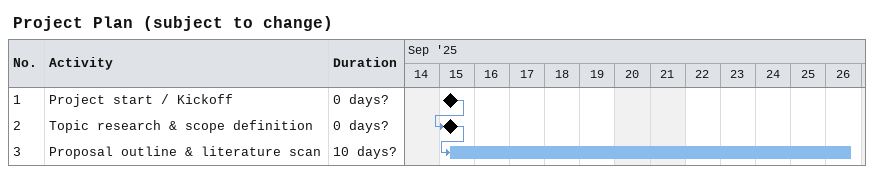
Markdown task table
Project Plan (subject to change)

| ID | Task | Duration | Start | Finish | Predecessors |
|---|---|---|---|---|---|
| 1 | Project start / Kickoff | 0d? | 2025-09-15 | 2025-09-15 |  |
| 2 | Topic research & scope definition | 0d? | 2025-09-15 | 2025-09-15 | 1 |
| 3 | Proposal outline & literature scan | 10d? | 2025-09-15 | 2025-09-26 | 2 |
